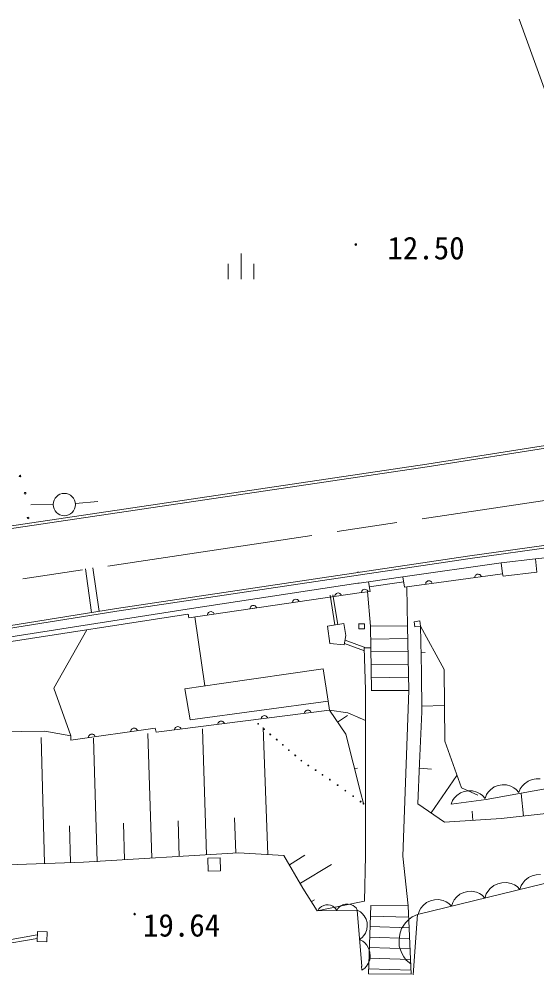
# Model space of a CAD drawing. Units: millimetres, scale not verified. Extents: x 40000 to 680000, y 20000 to 380000.
# Drawn here: x 204382 to 234517, y 281694 to 337305 of the extents above; entities that cross this region are included whole.
import ezdxf
from ezdxf.enums import TextEntityAlignment as Align

# ---------------------------------------------------------------- set-up
doc = ezdxf.new("R2010")
doc.units = ezdxf.units.MM
doc.header["$LTSCALE"] = 1000
doc.linetypes.add('CHAIN', pattern=[18.5, 12, -1.5, 3.5, -1.5])
doc.layers.add('M-BGD', color=7, linetype='Continuous', lineweight=13)
doc.layers.add('M-BMK', color=2, linetype='CHAIN', lineweight=13)
doc.styles.add('ＭＳ ゴシック', font='')
doc.styles.get('ＭＳ ゴシック').set_extended_font_data('MS Gothic')

msp = doc.modelspace()

# ---------------------------------------------------------------- linework, layer by layer
at = {"layer": 'M-BGD'}
for p, q in [((237458, 326266), (233490, 337305)), ((217299, 323672), (217299, 322172)), ((216549, 323072), (216549, 322172)), ((218049, 323072), (218049, 322172)), ((243125, 313765), (228107, 311402)), ((243147, 313617), (228130, 311254)), ((228107, 311402), (192869, 306184)), ((228130, 311254), (192891, 306036)), ((207659, 309117), (208954, 309234)), ((206362, 309055), (205062, 309047)), ((230476, 306059), (241899, 307636)), ((230497, 305910), (241920, 307487)), ((241654, 306631), (234444, 305903)), ((210050, 303009), (230476, 306059)), ((210073, 302861), (230497, 305910)), ((234444, 305903), (232438, 305670)), ((234444, 305903), (234515, 305117)), ((208588, 302776), (208237, 305313)), ((208682, 305380), (209033, 302847)), ((232438, 305670), (226724, 304858)), ((232515, 305031), (232438, 305670)), ((224080, 305118), (224174, 305132)), ((226724, 304858), (224717, 304573)), ((226724, 304858), (226805, 304258)), ((232515, 305031), (226805, 304258)), ((230890, 304811), (230899, 304861)), ((230899, 304861), (230918, 304904)), ((230918, 304904), (230952, 304949)), ((230952, 304949), (230988, 304978)), ((230988, 304978), (231034, 305000)), ((231034, 305000), (231097, 305009)), ((231097, 305009), (231147, 304999)), ((231147, 304999), (231189, 304981)), ((231189, 304981), (231234, 304947)), ((231234, 304947), (231264, 304910)), ((231264, 304910), (231286, 304865)), ((232549, 304884), (232515, 305031)), ((234515, 305117), (232549, 304884)), ((224086, 304477), (214162, 302980)), ((224178, 304491), (224086, 304477)), ((224717, 304573), (224178, 304491)), ((224809, 304006), (224717, 304573)), ((226766, 304561), (224762, 304277)), ((226955, 304261), (226992, 302011)), ((228035, 304425), (228044, 304474)), ((228044, 304474), (228062, 304517)), ((228062, 304517), (228097, 304562)), ((228097, 304562), (228133, 304591)), ((228133, 304591), (228178, 304614)), ((228178, 304614), (228242, 304622)), ((228242, 304622), (228291, 304613)), ((228291, 304613), (228334, 304594)), ((228334, 304594), (228379, 304560)), ((228379, 304560), (228408, 304524)), ((228408, 304524), (228430, 304478)), ((214254, 302474), (224182, 303914)), ((222761, 302055), (222476, 303779)), ((222928, 302085), (222644, 303807)), ((222751, 303714), (222760, 303764)), ((222760, 303764), (222778, 303807)), ((222778, 303807), (222811, 303852)), ((222811, 303852), (222848, 303882)), ((222848, 303882), (222893, 303905)), ((222893, 303905), (222956, 303914)), ((222956, 303914), (223006, 303905)), ((223006, 303905), (223049, 303887)), ((223049, 303887), (223094, 303853)), ((223094, 303853), (223124, 303817)), ((223124, 303817), (223147, 303772)), ((224182, 303914), (224809, 304006)), ((224297, 303931), (224306, 303981)), ((224306, 303981), (224324, 304024)), ((224324, 304024), (224358, 304069)), ((224358, 304069), (224394, 304099)), ((224394, 304099), (224439, 304122)), ((224439, 304122), (224503, 304131)), ((224503, 304131), (224552, 304122)), ((224552, 304122), (224595, 304104)), ((224595, 304104), (224641, 304070)), ((224641, 304070), (224670, 304034)), ((224836, 301977), (224659, 303993)), ((224670, 304034), (224693, 303989)), ((217823, 303044), (217841, 303087)), ((217841, 303087), (217874, 303132)), ((217874, 303132), (217910, 303162)), ((217910, 303162), (217956, 303184)), ((217956, 303184), (218019, 303194)), ((218019, 303194), (218069, 303185)), ((218069, 303185), (218112, 303167)), ((218112, 303167), (218157, 303133)), ((218157, 303133), (218187, 303097)), ((218187, 303097), (218209, 303052)), ((220282, 303354), (220291, 303404)), ((220291, 303404), (220309, 303447)), ((220309, 303447), (220343, 303492)), ((220343, 303492), (220379, 303522)), ((220379, 303522), (220424, 303544)), ((220424, 303544), (220488, 303554)), ((220488, 303554), (220537, 303545)), ((220537, 303545), (220580, 303527)), ((220580, 303527), (220626, 303493)), ((220626, 303493), (220655, 303457)), ((220655, 303457), (220678, 303412)), ((193712, 300400), (210050, 303009)), ((193736, 300252), (210073, 302861)), ((199761, 300708), (214162, 302980)), ((199874, 300459), (214207, 302683)), ((214233, 302621), (214224, 302686)), ((214255, 302473), (214224, 302686)), ((214617, 302527), (215199, 298504)), ((215345, 302634), (215354, 302683)), ((215354, 302683), (215372, 302726)), ((215372, 302726), (215406, 302772)), ((215406, 302772), (215442, 302801)), ((215442, 302801), (215487, 302824)), ((215487, 302824), (215550, 302833)), ((215550, 302833), (215600, 302824)), ((215600, 302824), (215643, 302807)), ((215643, 302807), (215689, 302773)), ((215689, 302773), (215718, 302737)), ((215718, 302737), (215741, 302691)), ((218209, 303052), (217814, 302994)), ((217814, 302994), (217823, 303044)), ((223279, 302148), (222338, 301980)), ((222473, 300970), (222338, 301980)), ((223279, 302148), (223404, 301450)), ((224156, 302123), (224193, 302124)), ((224162, 301830), (224158, 302130)), ((224193, 302124), (224483, 302128)), ((224483, 302128), (224488, 301828)), ((226992, 302010), (224836, 301982)), ((224891, 298232), (224836, 301977)), ((226992, 302011), (227060, 298249)), ((227701, 302287), (227373, 302242)), ((227373, 302242), (227414, 301945)), ((227414, 301945), (227742, 301990)), ((227742, 301990), (227701, 302287)), ((227803, 299298), (227742, 301990)), ((227742, 301990), (229117, 299463)), ((206403, 298379), (208323, 301770)), ((223404, 301450), (223302, 300899)), ((224196, 301830), (224162, 301830)), ((224488, 301828), (224195, 301824)), ((223302, 300899), (222473, 300970)), ((223315, 300972), (224478, 300544)), ((223352, 301172), (224566, 300725)), ((224847, 301232), (227006, 301264)), ((224854, 300733), (224472, 300722)), ((224543, 298274), (224472, 300722)), ((224858, 300482), (227019, 300514)), ((227778, 300435), (228021, 300444)), ((224869, 299732), (227033, 299764)), ((222080, 299499), (216154, 298642)), ((222366, 297619), (222080, 299499)), ((227815, 297004), (227803, 299298)), ((229117, 299463), (229150, 295302)), ((216154, 298642), (214034, 298335)), ((224880, 298982), (227047, 299014)), ((206403, 298379), (207384, 295601)), ((214034, 298335), (214332, 296537)), ((224543, 298274), (224541, 288621)), ((225041, 298235), (224862, 298232)), ((227060, 298247), (225041, 298235)), ((227060, 298249), (226717, 288592)), ((226911, 298246), (227060, 298249)), ((222366, 297619), (214332, 296537)), ((222447, 297089), (222366, 297619)), ((212351, 295812), (222447, 297089)), ((220996, 296954), (221015, 296996)), ((221015, 296996), (221050, 297041)), ((221050, 297041), (221087, 297070)), ((221087, 297070), (221132, 297092)), ((221132, 297092), (221196, 297100)), ((221196, 297100), (221245, 297090)), ((221245, 297090), (221288, 297071)), ((221288, 297071), (221333, 297037)), ((221333, 297037), (221362, 297000)), ((221362, 297000), (221383, 296954)), ((223392, 295708), (222447, 297089)), ((223504, 296947), (222447, 297089)), ((227679, 294018), (227815, 297004)), ((227814, 297323), (229129, 297373)), ((216002, 296403), (216039, 296432)), ((216039, 296432), (216084, 296454)), ((216084, 296454), (216148, 296462)), ((216148, 296462), (216197, 296452)), ((216197, 296452), (216240, 296433)), ((216240, 296433), (216285, 296398)), ((218463, 296585), (218472, 296635)), ((218472, 296635), (218491, 296677)), ((218491, 296677), (218526, 296722)), ((218526, 296722), (218563, 296751)), ((218563, 296751), (218608, 296773)), ((218608, 296773), (218672, 296781)), ((218672, 296781), (218721, 296771)), ((218721, 296771), (218764, 296752)), ((218764, 296752), (218809, 296717)), ((218809, 296717), (218838, 296681)), ((218838, 296681), (218859, 296635)), ((220987, 296904), (220996, 296954)), ((222920, 296398), (223490, 296789)), ((224229, 296626), (223504, 296947)), ((224227, 296626), (224149, 296660)), ((224542, 296486), (224227, 296626)), ((205876, 295875), (201658, 295820)), ((207384, 295601), (205876, 295875)), ((207390, 295360), (212297, 296056)), ((210872, 295854), (210881, 295904)), ((210881, 295904), (210900, 295946)), ((210900, 295946), (210934, 295992)), ((210934, 295992), (210970, 296021)), ((210970, 296021), (211015, 296044)), ((211015, 296044), (211078, 296053)), ((211078, 296053), (211128, 296044)), ((211128, 296044), (211171, 296025)), ((211171, 296025), (211216, 295991)), ((211216, 295991), (211246, 295955)), ((211246, 295955), (211268, 295910)), ((212297, 296056), (212351, 295812)), ((213414, 295947), (213424, 295996)), ((213424, 295996), (213443, 296039)), ((213443, 296039), (213478, 296084)), ((213478, 296084), (213514, 296113)), ((213514, 296113), (213560, 296135)), ((213560, 296135), (213624, 296143)), ((213624, 296143), (213673, 296133)), ((213673, 296133), (213716, 296114)), ((213716, 296114), (213761, 296079)), ((213761, 296079), (213789, 296043)), ((213789, 296043), (213811, 295997)), ((215283, 288677), (215053, 296020)), ((215938, 296266), (215948, 296316)), ((215948, 296316), (215967, 296358)), ((215967, 296358), (216002, 296403)), ((216285, 296398), (216313, 296362)), ((216313, 296362), (216335, 296316)), ((218858, 288692), (218579, 296083)), ((205855, 288193), (205667, 295498)), ((207384, 295601), (207390, 295360)), ((208419, 295506), (208428, 295555)), ((208428, 295555), (208446, 295598)), ((208446, 295598), (208480, 295644)), ((208480, 295644), (208516, 295673)), ((208516, 295673), (208561, 295696)), ((208561, 295696), (208625, 295705)), ((208625, 295705), (208675, 295695)), ((208675, 295695), (208718, 295677)), ((208931, 288277), (208706, 295473)), ((208718, 295677), (208763, 295643)), ((208763, 295643), (208792, 295607)), ((208792, 295607), (208815, 295562)), ((212107, 288488), (211880, 295747)), ((224256, 292321), (223392, 295708)), ((229150, 295302), (230122, 292572)), ((223908, 293683), (224079, 293726)), ((227587, 291656), (227679, 294018)), ((227667, 293725), (228382, 293658)), ((231564, 291898), (241326, 293676)), ((228360, 291121), (229866, 293293)), ((234469, 293094), (234233, 293053)), ((234713, 293096), (234469, 293094)), ((230122, 292572), (231079, 292152)), ((232034, 292627), (231818, 292467)), ((232263, 292708), (232034, 292627)), ((232499, 292749), (232263, 292708)), ((232743, 292751), (232499, 292749)), ((233000, 292674), (232743, 292751)), ((233178, 292584), (233000, 292674)), ((233317, 292486), (233178, 292584)), ((233553, 292528), (233470, 292310)), ((233651, 292667), (233553, 292528)), ((233788, 292812), (233651, 292667)), ((234004, 292972), (233788, 292812)), ((234233, 293053), (234004, 292972)), ((224424, 291657), (224253, 292326)), ((227576, 285203), (257301, 292464)), ((229711, 291976), (229614, 291837)), ((229848, 292122), (229711, 291976)), ((230064, 292281), (229848, 292122)), ((230293, 292362), (230064, 292281)), ((230529, 292404), (230293, 292362)), ((230773, 292406), (230529, 292404)), ((231030, 292329), (230773, 292406)), ((231208, 292238), (231030, 292329)), ((231347, 292141), (231208, 292238)), ((231500, 291965), (231347, 292141)), ((231584, 292182), (231500, 291965)), ((231681, 292321), (231584, 292182)), ((231818, 292467), (231681, 292321)), ((233470, 292310), (233317, 292486)), ((233746, 290934), (233597, 292243)), ((229132, 290586), (227587, 291656)), ((229530, 291619), (231564, 291898)), ((229614, 291837), (229530, 291619)), ((230785, 290685), (230752, 291217)), ((237671, 291381), (232437, 290785)), ((207376, 288232), (207321, 290375)), ((210519, 288393), (210452, 290512)), ((213695, 288582), (213630, 290663)), ((217001, 288779), (216924, 290824)), ((232437, 290785), (229132, 290586)), ((217143, 288787), (208137, 288252)), ((219787, 288641), (217143, 288787)), ((220886, 286744), (219787, 288641)), ((220109, 288104), (221018, 288651)), ((208137, 288252), (202045, 288028)), ((215371, 288484), (216084, 288501)), ((215389, 287738), (215371, 288484)), ((216084, 288501), (216102, 287755)), ((220754, 287032), (222572, 288125)), ((224475, 285984), (224541, 288621)), ((226717, 288592), (227019, 285707)), ((216102, 287755), (215389, 287738)), ((234478, 287518), (234245, 287461)), ((234720, 287537), (234478, 287518)), ((232241, 286999), (232006, 286898)), ((232486, 287059), (232241, 286999)), ((232740, 287079), (232486, 287059)), ((233015, 287017), (232740, 287079)), ((233208, 286934), (233015, 287017)), ((233690, 287036), (233602, 286891)), ((233817, 287191), (233690, 287036)), ((234021, 287365), (233817, 287191)), ((234245, 287461), (234021, 287365)), ((221721, 285424), (220886, 286744)), ((230263, 286482), (230040, 286386)), ((230496, 286539), (230263, 286482)), ((230739, 286558), (230496, 286539)), ((231001, 286499), (230739, 286558)), ((231185, 286420), (231001, 286499)), ((231330, 286332), (231185, 286420)), ((231566, 286401), (231494, 286167)), ((231659, 286553), (231566, 286401)), ((231792, 286716), (231659, 286553)), ((232006, 286898), (231792, 286716)), ((233361, 286842), (233208, 286934)), ((233533, 286668), (233361, 286842)), ((233602, 286891), (233533, 286668)), ((221399, 285960), (221581, 286069)), ((221721, 285424), (224296, 285936)), ((224293, 285948), (224475, 285984)), ((228098, 285908), (227893, 285734)), ((228321, 286004), (228098, 285908)), ((228554, 286062), (228321, 286004)), ((228797, 286080), (228554, 286062)), ((229059, 286021), (228797, 286080)), ((229243, 285943), (229059, 286021)), ((229388, 285855), (229243, 285943)), ((229552, 285689), (229388, 285855)), ((229621, 285912), (229552, 285689)), ((229709, 286057), (229621, 285912)), ((229835, 286212), (229709, 286057)), ((230040, 286386), (229835, 286212)), ((231494, 286167), (231330, 286332)), ((221721, 285424), (224063, 285467)), ((221828, 285536), (221764, 285424)), ((221893, 285603), (221828, 285536)), ((221979, 285670), (221893, 285603)), ((222110, 285739), (221979, 285670)), ((222242, 285763), (222110, 285739)), ((222374, 285766), (222242, 285763)), ((222506, 285746), (222374, 285766)), ((222639, 285683), (222506, 285746)), ((222728, 285618), (222639, 285683)), ((222796, 285553), (222728, 285618)), ((222864, 285445), (222796, 285553)), ((222933, 285566), (222864, 285445)), ((223004, 285639), (222933, 285566)), ((223099, 285713), (223004, 285639)), ((223241, 285788), (223099, 285713)), ((223385, 285814), (223241, 285788)), ((223529, 285817), (223385, 285814)), ((223673, 285796), (223529, 285817)), ((223819, 285726), (223673, 285796)), ((223916, 285656), (223819, 285726)), ((223989, 285586), (223916, 285656)), ((224063, 285467), (223989, 285586)), ((224063, 285467), (224319, 282184)), ((224242, 285361), (224065, 285450)), ((224352, 285267), (224242, 285361)), ((224846, 285726), (224724, 281748)), ((227019, 285707), (224846, 285726)), ((227019, 285707), (227201, 281734)), ((227679, 285434), (227610, 285212)), ((227767, 285580), (227679, 285434)), ((227893, 285734), (227767, 285580)), ((224464, 285139), (224352, 285267)), ((224581, 284944), (224464, 285139)), ((224631, 284743), (224581, 284944)), ((224647, 284540), (224631, 284743)), ((224827, 285114), (227049, 285045)), ((227069, 284921), (226865, 284715)), ((227265, 285070), (227069, 284921)), ((227576, 285203), (227265, 285070)), ((227576, 285203), (227308, 281694)), ((205430, 283632), (205445, 284210)), ((205430, 283632), (205445, 284210)), ((205445, 284210), (206013, 284195)), ((206013, 284195), (205998, 283618)), ((224542, 284122), (224628, 284334)), ((224628, 284334), (224647, 284540)), ((224809, 284502), (227077, 284432)), ((226645, 284394), (226540, 284057)), ((226865, 284715), (226645, 284394)), ((195829, 282332), (205440, 284023)), ((195864, 282135), (205435, 283819)), ((205998, 283618), (205430, 283632)), ((224196, 283755), (224357, 283869)), ((224383, 283661), (224196, 283755)), ((224357, 283869), (224451, 283979)), ((224499, 283561), (224383, 283661)), ((224451, 283979), (224542, 284122)), ((224790, 283890), (227105, 283818)), ((226540, 284057), (226493, 283712)), ((226493, 283712), (226503, 283360)), ((224618, 283426), (224499, 283561)), ((224743, 283219), (224618, 283426)), ((224795, 283007), (224743, 283219)), ((224771, 283278), (227133, 283205)), ((226503, 283360), (226628, 282991)), ((224701, 282349), (224792, 282573)), ((224752, 282666), (227162, 282591)), ((224792, 282573), (224812, 282791)), ((224812, 282791), (224795, 283007)), ((226628, 282991), (226769, 282738)), ((226769, 282738), (226918, 282542)), ((226918, 282542), (227182, 282330)), ((224316, 282200), (224334, 281960)), ((224334, 281960), (224505, 282081)), ((224505, 282081), (224605, 282197)), ((224605, 282197), (224701, 282349)), ((224733, 282054), (227190, 281978)), ((227201, 281734), (224724, 281748))]:
    msp.add_line(p, q, dxfattribs=at)
for centre, radius in [((223977, 324186), 50), ((223977, 324186), 30), ((223977, 324186), 10), ((204436, 310719), 50), ((204729, 309719), 50), ((207012, 309059), 650), ((204903, 308280), 50), ((218295, 296300), 25), ((218647, 295990), 25), ((218998, 295686), 25), ((219375, 295382), 25), ((219727, 295078), 25), ((220079, 294767), 25), ((220456, 294463), 25), ((220808, 294159), 25), ((221210, 293881), 25), ((221637, 293608), 25), ((222038, 293330), 25), ((222465, 293057), 25), ((222917, 292735), 25), ((223369, 292413), 25), ((223821, 292091), 25), ((224248, 291775), 25), ((224256, 291777), 25), ((224256, 291777), 25), ((224424, 291657), 25), ((211106, 285232), 50), ((211106, 285232), 30), ((211106, 285232), 10)]:
    msp.add_circle(centre, radius, dxfattribs=at)
at = {"layer": 'M-BMK'}
msp.add_line((239712, 310011), (175088, 300313), dxfattribs=at)

# ---------------------------------------------------------------- texts
at = {"layer": 'M-BGD', "style": 'ＭＳ ゴシック'}
for s, p in [('12.50', (225819, 322929)), ('19.64', (211593, 283527))]:
    msp.add_text(s, height=1320, dxfattribs=at).set_placement(p, align=Align.BOTTOM_LEFT)

doc.saveas('drawing.dxf')
